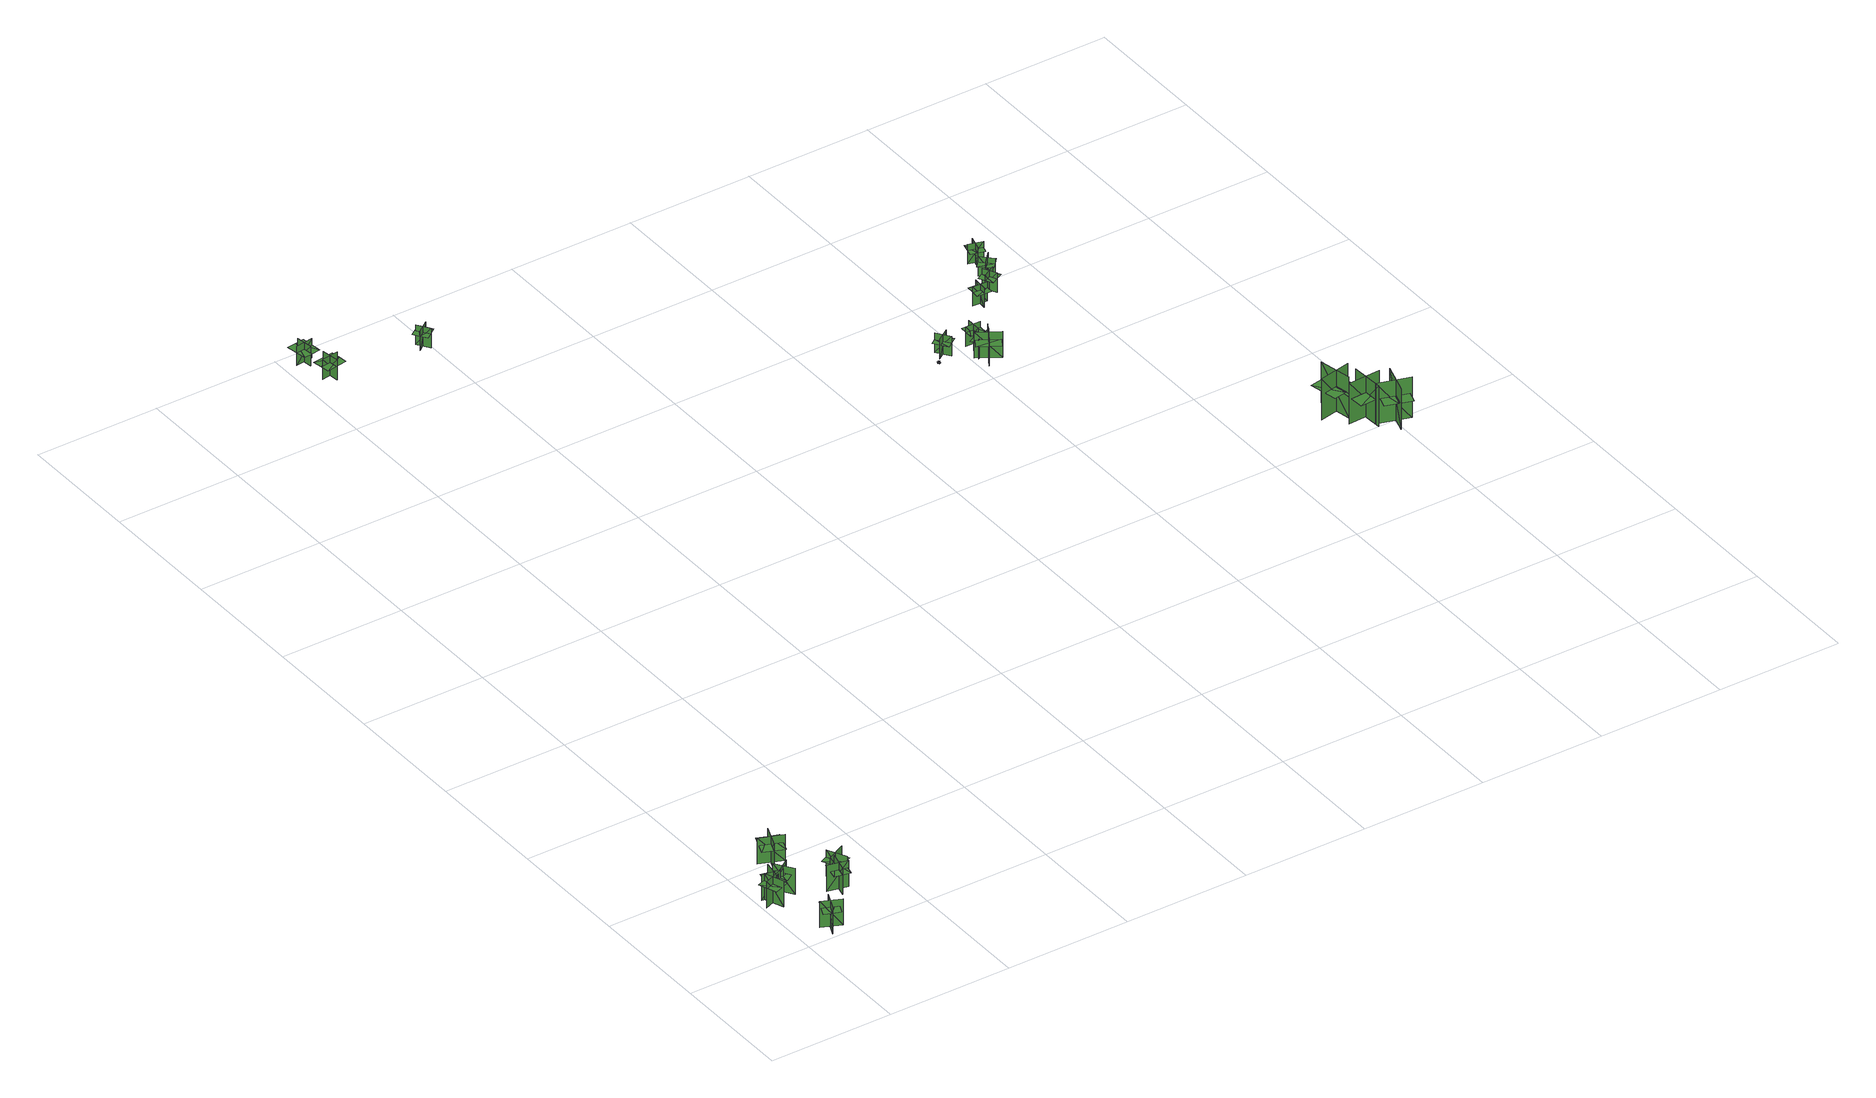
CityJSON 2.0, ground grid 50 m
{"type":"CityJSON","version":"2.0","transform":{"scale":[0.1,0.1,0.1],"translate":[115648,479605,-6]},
"CityObjects":{
"tree1":{"type":"SolitaryVegetationObject","geometry":[{"type":"MultiSurface","lod":"1","boundaries":[[[0,1,2]],[[0,2,3]],[[4,5,6]],[[4,6,7]],[[8,9,10]],[[8,10,11]],[[8,12,13]],[[8,13,9]]]}]},
"tree2":{"type":"SolitaryVegetationObject","geometry":[{"type":"MultiSurface","lod":"1","boundaries":[[[14,15,16]],[[14,16,17]],[[18,19,20]],[[18,20,21]],[[22,23,24]],[[22,24,25]],[[22,26,27]],[[22,27,23]]]}]},
"tree3":{"type":"SolitaryVegetationObject","geometry":[{"type":"MultiSurface","lod":"1","boundaries":[[[28,29,30]],[[28,30,31]],[[32,33,34]],[[32,34,35]],[[36,37,38]],[[36,38,39]],[[36,40,41]],[[36,41,37]]]}]},
"tree4":{"type":"SolitaryVegetationObject","geometry":[{"type":"MultiSurface","lod":"1","boundaries":[[[42,43,44]],[[42,44,45]],[[46,47,48]],[[46,48,49]],[[50,51,52]],[[50,52,53]],[[50,54,55]],[[50,55,51]]]}]},
"tree5":{"type":"SolitaryVegetationObject","geometry":[{"type":"MultiSurface","lod":"1","boundaries":[[[56,57,58]],[[56,58,59]],[[60,61,62]],[[60,62,63]],[[64,65,66]],[[64,66,67]],[[64,67,68]],[[64,68,69]]]}]},
"tree6":{"type":"SolitaryVegetationObject","geometry":[{"type":"MultiSurface","lod":"1","boundaries":[[[70,71,72]],[[70,72,73]],[[74,75,76]],[[74,76,77]],[[78,79,80]],[[78,80,81]],[[78,82,83]],[[78,83,79]]]}]},
"tree7":{"type":"SolitaryVegetationObject","geometry":[{"type":"MultiSurface","lod":"1","boundaries":[[[84,85,86]],[[84,86,87]],[[88,89,90]],[[88,90,91]],[[92,93,94]],[[92,94,95]],[[92,96,97]],[[92,97,93]]]}]},
"tree8":{"type":"SolitaryVegetationObject","geometry":[{"type":"MultiSurface","lod":"1","boundaries":[[[98,99,100]],[[98,100,101]],[[102,103,104]],[[102,104,105]],[[106,107,108]],[[106,108,109]],[[106,109,110]],[[106,110,111]]]}]},
"tree9":{"type":"SolitaryVegetationObject","geometry":[{"type":"MultiSurface","lod":"1","boundaries":[[[112,113,114]],[[112,114,115]],[[116,117,118]],[[116,118,119]],[[120,121,122]],[[120,122,123]],[[120,123,124]],[[120,124,125]]]}]},
"tree10":{"type":"SolitaryVegetationObject","geometry":[{"type":"MultiSurface","lod":"1","boundaries":[[[126,127,128]],[[126,128,129]],[[130,131,132]],[[130,132,133]],[[134,135,136]],[[134,136,137]],[[134,137,138]],[[134,138,139]]]}]},
"tree11":{"type":"SolitaryVegetationObject","geometry":[{"type":"MultiSurface","lod":"1","boundaries":[[[140,141,142]],[[140,142,143]],[[144,145,146]],[[144,146,147]],[[148,149,150]],[[148,150,151]],[[148,149,152]],[[148,152,153]]]}]},
"tree12":{"type":"SolitaryVegetationObject","geometry":[{"type":"MultiSurface","lod":"1","boundaries":[[[154,155,156]],[[154,156,157]],[[158,159,160]],[[158,160,161]],[[162,163,164]],[[162,164,165]],[[162,163,166]],[[162,166,167]]]}]},
"tree13":{"type":"SolitaryVegetationObject","geometry":[{"type":"MultiSurface","lod":"1","boundaries":[[[168,169,170]],[[168,170,171]],[[172,173,174]],[[172,174,175]],[[176,177,178]],[[176,178,179]],[[176,179,180]],[[176,180,181]]]}]},
"tree14":{"type":"SolitaryVegetationObject","geometry":[{"type":"MultiSurface","lod":"1","boundaries":[[[182,183,184]],[[182,184,185]],[[186,187,188]],[[186,188,189]],[[190,191,192]],[[190,192,193]],[[190,193,194]],[[190,194,195]]]}]},
"tree15":{"type":"SolitaryVegetationObject","geometry":[{"type":"MultiSurface","lod":"1","boundaries":[[[196,197,198]],[[196,198,199]],[[200,201,202]],[[200,202,203]],[[204,205,206]],[[204,206,207]],[[204,207,208]],[[204,208,209]]]}]},
"tree16":{"type":"SolitaryVegetationObject","geometry":[{"type":"MultiSurface","lod":"1","boundaries":[[[210,211,212]],[[210,212,213]],[[214,215,216]],[[214,216,217]],[[218,219,220]],[[218,220,221]],[[218,221,222]],[[218,222,223]]]}]},
"tree17":{"type":"SolitaryVegetationObject","geometry":[{"type":"MultiSurface","lod":"1","boundaries":[[[224,225,226]],[[224,226,227]],[[228,229,230]],[[228,230,231]],[[232,233,234]],[[232,234,235]],[[232,235,236]],[[232,236,237]]]}]},
"tree18":{"type":"SolitaryVegetationObject","geometry":[{"type":"MultiSurface","lod":"1","boundaries":[[[238,239,240]],[[238,240,241]],[[242,243,244]],[[242,244,245]],[[246,247,248]],[[246,248,249]],[[246,249,250]],[[246,250,251]]]}]},
"tree19":{"type":"SolitaryVegetationObject","geometry":[{"type":"MultiSurface","lod":"1","boundaries":[[[252,253,254]],[[252,254,255]],[[256,257,258]],[[256,258,259]],[[260,261,262]],[[260,262,263]],[[260,263,264]],[[260,264,265]]]}]},
"tree20":{"type":"SolitaryVegetationObject","geometry":[{"type":"MultiSurface","lod":"1","boundaries":[[[266,267,268]],[[266,268,269]],[[270,271,272]],[[270,272,273]],[[274,275,276]],[[274,276,277]],[[274,278,279]],[[274,279,275]]]}]},
"tree21":{"type":"SolitaryVegetationObject","geometry":[{"type":"MultiSurface","lod":"1","boundaries":[[[280,281,282]],[[280,282,283]],[[284,285,286]],[[284,286,287]],[[288,289,290]],[[288,290,291]],[[288,292,293]],[[288,293,289]]]}]},
"tree22":{"type":"SolitaryVegetationObject","geometry":[{"type":"MultiSurface","lod":"1","boundaries":[[[294,295,296]],[[294,296,297]],[[298,299,300]],[[298,300,301]],[[302,303,304]],[[302,304,305]],[[302,306,307]],[[302,307,303]]]}]}
},
"vertices":[
[63,245,14],[34,322,14],[34,322,124],[63,245,124],[89,305,14],[12,275,14],[12,275,124],[89,305,124],[61,251,95],[34,322,95],[3,310,95],[30,240,95],[91,263,95],[64,334,95],
[111,15,14],[145,90,14],[145,90,124],[112,15,124],[172,39,14],[97,72,14],[97,72,124],[172,39,124],[114,21,96],[145,90,96],[115,103,96],[84,34,96],[144,8,96],[175,77,96],
[76,362,13],[64,280,13],[64,280,122],[76,362,122],[24,323,13],[106,310,13],[106,310,122],[24,323,122],[75,355,94],[64,280,94],[96,275,94],[107,350,94],[43,360,94],[31,285,94],
[78,300,12],[145,348,12],[145,348,122],[78,300,122],[142,290,12],[94,357,12],[94,357,122],[142,290,122],[84,304,93],[145,348,93],[126,375,93],[65,331,93],[103,278,93],[164,322,93],
[229,476,15],[135,513,15],[135,513,124],[229,476,124],[199,541,15],[163,448,15],[163,448,124],[199,541,124],[198,538,94],[157,554,94],[123,468,94],[164,452,94],[205,436,94],[238,522,94],
[294,272,16],[275,191,16],[275,191,126],[294,272,126],[239,236,16],[319,218,16],[319,218,126],[239,236,126],[292,265,98],[275,191,98],[307,184,98],[324,258,98],[260,272,98],[243,198,98],
[328,240,17],[290,314,17],[290,314,127],[328,240,127],[348,303,17],[274,265,17],[274,265,127],[348,303,127],[325,247,98],[290,314,98],[261,299,98],[296,232,98],[354,262,98],[319,329,98],
[563,3794,63],[563,3794,146],[573,3723,146],[573,3723,63],[601,3764,63],[601,3764,146],[533,3754,146],[533,3754,63],[611,3766,119],[606,3801,119],[521,3789,119],[526,3754,119],[532,3718,119],[616,3731,119],
[503,3869,67],[503,3869,149],[574,3879,149],[574,3879,67],[533,3907,67],[533,3907,149],[542,3839,149],[542,3839,67],[532,3918,122],[496,3913,122],[508,3828,122],[543,3833,122],[579,3838,122],[567,3922,122],
[927,3756,55],[961,3708,55],[961,3708,137],[927,3756,137],[920,3717,55],[968,3752,55],[968,3752,137],[920,3717,137],[920,3717,114],[938,3693,114],[985,3728,114],[968,3752,114],[951,3775,114],[903,3741,114],
[2385,2667,23],[2393,2667,23],[2393,2677,23],[2385,2677,23],[2389,2667,26],[2389,2667,19],[2389,2677,19],[2389,2677,26],[2385,2674,23],[2393,2674,23],[2393,2674,19],[2385,2674,19],[2393,2674,26],[2385,2674,26],
[2413,2733,20],[2450,2682,20],[2450,2682,103],[2413,2733,103],[2406,2691,20],[2457,2727,20],[2457,2727,103],[2406,2691,103],[2412,2732,76],[2448,2681,76],[2474,2699,76],[2437,2750,76],[2427,2666,76],[2391,2717,76],
[2520,2556,22],[2573,2641,22],[2573,2641,131],[2520,2556,131],[2589,2573,22],[2505,2626,22],[2505,2626,131],[2589,2573,131],[2586,2575,100],[2609,2612,100],[2531,2661,100],[2508,2624,100],[2485,2587,100],[2563,2538,100],
[2515,2613,22],[2582,2649,22],[2582,2649,105],[2515,2613,105],[2567,2597,22],[2531,2665,22],[2531,2665,105],[2567,2597,105],[2566,2600,82],[2595,2616,82],[2562,2678,82],[2533,2662,82],[2503,2646,82],[2536,2584,82],
[2578,2695,26],[2519,2697,26],[2519,2697,108],[2578,2695,108],[2551,2724,26],[2549,2665,26],[2549,2665,108],[2551,2724,108],[2551,2724,85],[2522,2725,85],[2519,2666,85],[2549,2665,85],[2578,2663,85],[2581,2722,85],
[2710,2860,23],[2714,2918,23],[2714,2918,105],[2710,2860,105],[2740,2885,23],[2681,2889,23],[2681,2889,105],[2740,2885,105],[2740,2885,82],[2742,2915,82],[2683,2919,82],[2681,2889,82],[2679,2860,82],[2738,2856,82],
[2807,2949,24],[2755,2921,24],[2755,2921,106],[2807,2949,106],[2770,2961,24],[2797,2908,24],[2797,2908,106],[2770,2961,106],[2770,2961,83],[2743,2947,83],[2771,2895,83],[2797,2908,83],[2823,2922,83],[2796,2974,83],
[2804,2989,22],[2845,3032,22],[2845,3032,104],[2804,2989,104],[2844,2990,22],[2801,3031,22],[2801,3031,104],[2844,2990,104],[2844,2990,82],[2864,3012,82],[2821,3052,82],[2801,3031,82],[2781,3009,82],[2824,2969,82],
[2813,3112,22],[2870,3097,22],[2870,3097,104],[2813,3112,104],[2832,3078,22],[2847,3135,22],[2847,3135,104],[2832,3078,104],[2832,3078,81],[2861,3070,81],[2876,3127,81],[2847,3135,81],[2819,3142,81],[2804,3085,81],
[3380,1602,10],[3354,1732,10],[3354,1732,182],[3380,1602,182],[3425,1671,10],[3425,1671,182],[3296,1645,182],[3296,1645,10],[3373,1609,116],[3350,1722,116],[3298,1711,116],[3321,1598,116],[3428,1620,116],[3405,1733,116],
[3493,1577,9],[3361,1570,9],[3361,1570,180],[3493,1577,180],[3431,1632,9],[3431,1632,180],[3437,1500,180],[3437,1500,9],[3485,1571,114],[3369,1566,114],[3372,1512,114],[3487,1517,114],[3482,1627,114],[3367,1621,114],
[3488,1436,12],[3527,1563,12],[3527,1563,183],[3488,1436,183],[3561,1476,12],[3561,1476,183],[3435,1515,183],[3435,1515,12],[3486,1446,117],[3520,1556,117],[3469,1572,117],[3435,1462,117],[3539,1430,117],[3573,1540,117]
]}
